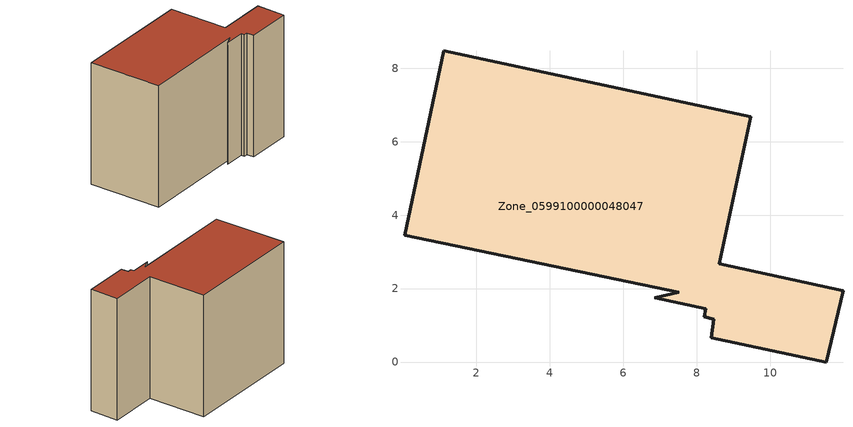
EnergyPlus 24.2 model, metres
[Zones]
Zone_0599100000048047
 floor ground (C_G): 8.61,2.67 11.98,1.95 11.53,0 8.4,0.67 8.47,1.17 8.21,1.23 8.25,1.45 6.86,1.75 7.51,1.9 0.05,3.45 1.12,8.47 9.47,6.68 z0
 wall outside (C_F): 11.98,1.95 8.61,2.67 9.47,6.68 1.12,8.47 0.05,3.45 7.51,1.9 6.86,1.75 8.25,1.45 8.21,1.23 8.47,1.17 8.4,0.67 11.53,0 11.98,1.95 z0:8.52
 roof outside (C_R): 6.86,1.75 8.25,1.45 8.21,1.23 8.47,1.17 8.4,0.67 11.53,0 11.98,1.95 8.61,2.67 9.47,6.68 1.12,8.47 0.05,3.45 7.51,1.9 z8.52
[BUILDING]
Pand.0599100000048047: North Axis=0; Terrain=City; Loads Convergence Tolerance Value=0.04; Temperature Convergence Tolerance Value=0.4; Solar Distribution=FullExterior; Maximum Number of Warmup Days=25; Minimum Number of Warmup Days=1
[Site:Location]
Rotterdam.The.Hague.AP_ZH_NLD Design_Conditions: Latitude=51.96; Longitude=4.45; Time Zone=1; Elevation=-4.5
[SITE:GROUNDTEMPERATURE:BUILDINGSURFACE]
18, 18, 18, 18, 18, 18, 18, 18, 18, 18, 18, 18
[MATERIAL] Thermal Absorptance=0.9; Solar Absorptance=0.7; Visible Absorptance=0.7
Name | Roughness | Thickness | Conductivity | Density | Specific Heat
G.TC.1975-1991 | MediumSmooth | 0.15 | 0.288461 | 540 | 1210
F.TC.1975-1991 | Rough | 0.3 | 0.230769 | 1920 | 840
R.TC.1975-1991 | MediumRough | 0.2 | 0.153846 | 1500 | 1000
[CONSTRUCTION]
C_G: G.TC.1975-1991
C_F: F.TC.1975-1991
C_R: R.TC.1975-1991
[ZONE]
Zone_0599100000048047: Type=1; Multiplier=1; Ceiling Height=Autocalculate; Volume=Autocalculate; Floor Area=autocalculate; Part of Total Floor Area=Yes
[ZONEINFILTRATION:DESIGNFLOWRATE]
Infil_Zone_0599100000048047: Zone or ZoneList or Space or SpaceList=Zone_0599100000048047; Schedule=AlwaysOn; Design Flow Rate Calculation Method=Flow/Area; Flow Rate per Floor Area=0.003; Constant Term Coefficient=1; Temperature Term Coefficient=0; Velocity Term Coefficient=0; Velocity Squared Term Coefficient=0
[HVACTEMPLATE:ZONE:IDEALLOADSAIRSYSTEM]
Zone_0599100000048047: Maximum Heating Supply Air Temperature=50; Minimum Cooling Supply Air Temperature=13; Maximum Heating Supply Air Humidity Ratio=0.0156; Minimum Cooling Supply Air Humidity Ratio=0.0077; Heating Limit=NoLimit; Cooling Limit=NoLimit; Dehumidification Control Type=ConstantSensibleHeatRatio; Cooling Sensible Heat Ratio=0.7; Dehumidification Setpoint=60; Humidification Control Type=None; Humidification Setpoint=30; Outdoor Air Method=None; Outdoor Air Flow Rate per Person=0.00944; Outdoor Air Flow Rate per Zone Floor Area=0; Outdoor Air Flow Rate per Zone=0; Demand Controlled Ventilation Type=None; Outdoor Air Economizer Type=NoEconomizer; Heat Recovery Type=None; Sensible Heat Recovery Effectiveness=0.7; Latent Heat Recovery Effectiveness=0.65
[ZONECONTROL:THERMOSTAT]
ThermostatControl_Zone_0599100000048047: Zone or ZoneList=Zone_0599100000048047; Control Type Schedule=DualSetpointControlType; Control 1=Thermostat_Zone_0599100000048047; Temperature Difference Between Cutout And Setpoint=0
[THERMOSTATSETPOINT:DUALSETPOINT]
Thermostat_Zone_0599100000048047: Heating Setpoint Temperature Schedule=HeatingSetpoint_Zone_0599100000048047; Cooling Setpoint Temperature Schedule=CoolingSetpoint_Zone_0599100000048047
[SCHEDULE:COMPACT]
HeatingSetpoint_Zone_0599100000048047: Through: 12/31, For: AllDays, Until: 24:00, 21
CoolingSetpoint_Zone_0599100000048047: Through: 12/31, For: AllDays, Until: 24:00, 24
DualSetpointControlType: Through: 12/31, For: AllDays, Until: 24:00, 4
AlwaysOn: Through: 12/31, For: AllDays, Until: 24:00, 1
